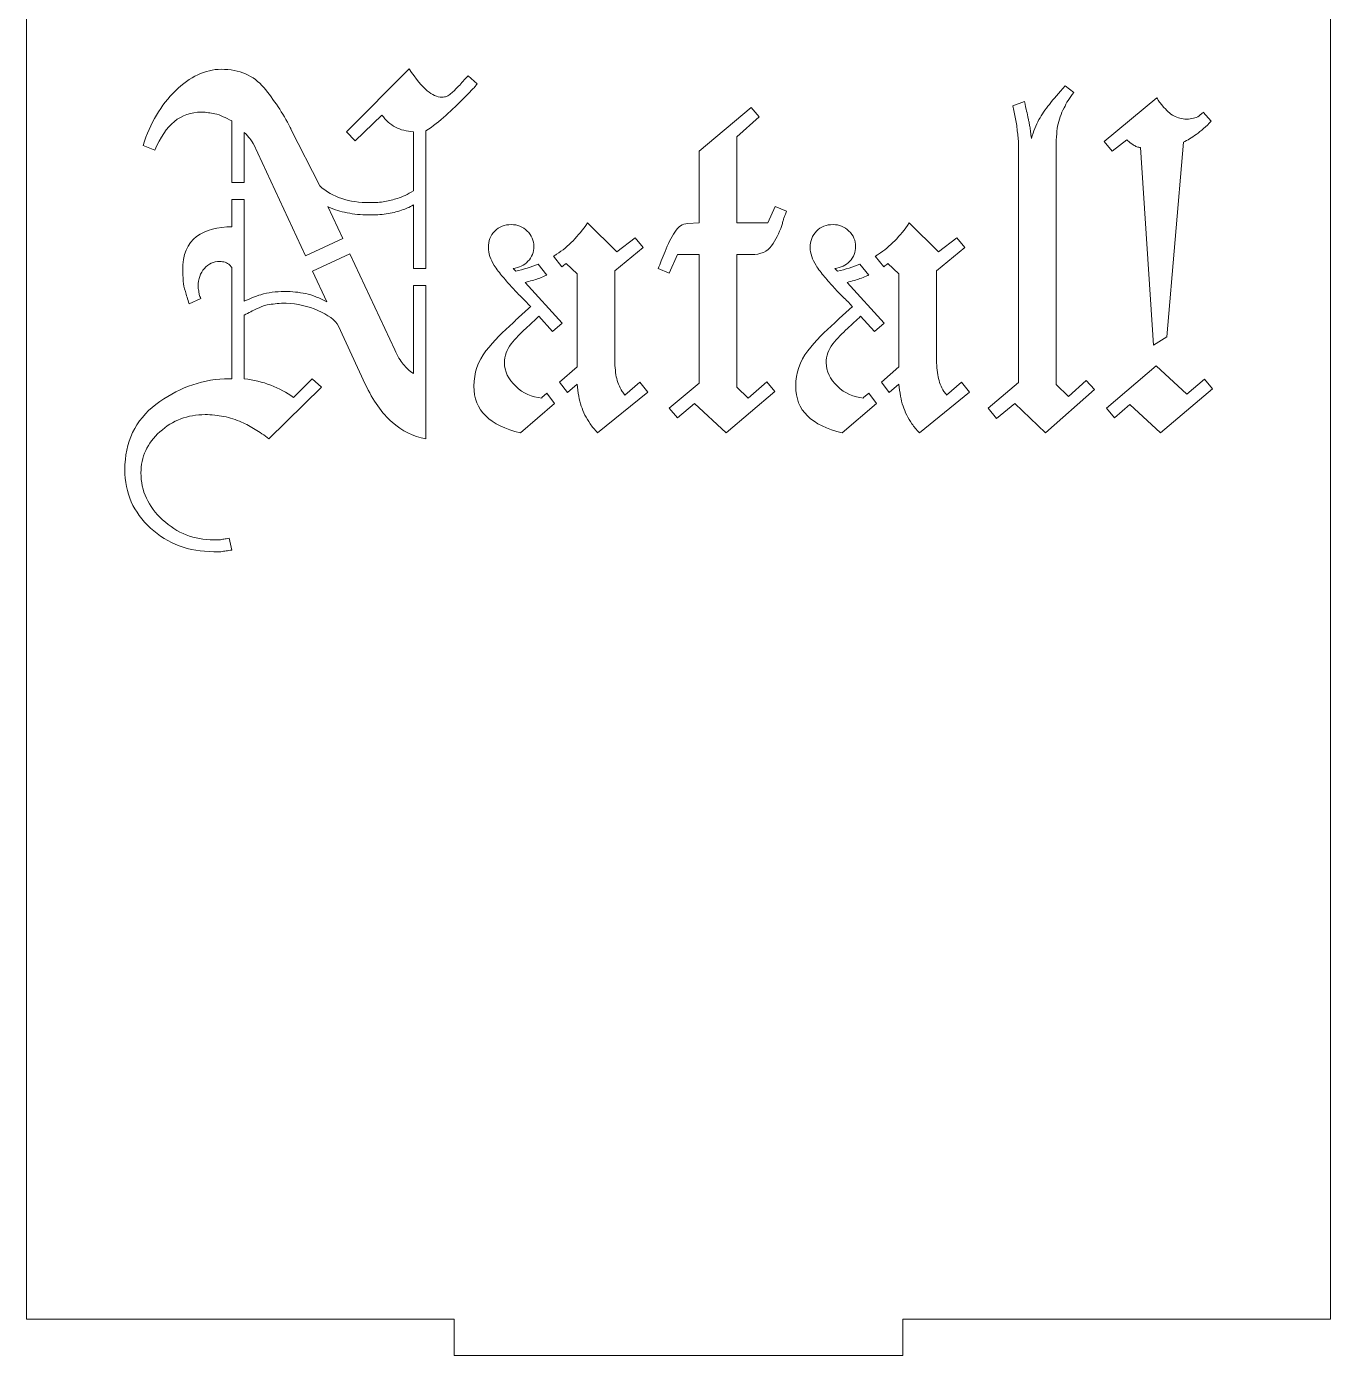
# Model space of a CAD drawing. Header units: millimetres. Extents: x -1983 to 1983, y -412 to 412.
# Drawn here: x 1313.1 to 1421, y -16.4 to 93.6 of the extents above; entities that cross this region are included whole.
import ezdxf

# ---------------------------------------------------------------- set-up
doc = ezdxf.new("R2010")
doc.units = ezdxf.units.MM
doc.header["$MEASUREMENT"] = 0
doc.layers.add('Camada 1', color=7, linetype='Continuous')

msp = doc.modelspace()

# ---------------------------------------------------------------- linework, layer by layer
at = {"layer": 'Camada 1', "color": 250, "lineweight": 9}
for points, knots in [([(1313.0602, 200.589), (1313.0602, 200.589), (1313.0602, -13.4106), (1313.0602, -13.4106), (1313.0602, -13.4106), (1313.0602, -13.4106), (1348.453, -13.4106), (1348.453, -13.4106), (1348.453, -13.4106), (1348.453, -13.4106), (1348.453, -16.4106), (1348.453, -16.4106), (1348.453, -16.4106), (1348.453, -16.4106), (1385.5958, -16.4106), (1385.5958, -16.4106), (1385.5958, -16.4106), (1385.5958, -16.4106), (1385.5958, -13.4106), (1385.5958, -13.4106), (1385.5958, -13.4106), (1385.5958, -13.4106), (1420.9886, -13.4106), (1420.9886, -13.4106), (1420.9886, -13.4106), (1420.9886, -13.4106), (1420.9886, 200.589), (1420.9886, 200.589), (1420.9886, 200.589), (1420.9886, 200.589), (1385.5958, 200.589), (1385.5958, 200.589), (1385.5958, 200.589), (1385.5958, 200.589), (1385.5958, 203.589), (1385.5958, 203.589), (1385.5958, 203.589), (1385.5958, 203.589), (1348.453, 203.589), (1348.453, 203.589), (1348.453, 203.589), (1348.453, 203.589), (1348.453, 200.589), (1348.453, 200.589), (1348.453, 200.589), (1348.453, 200.589), (1313.0602, 200.589), (1313.0602, 200.589)], [0, 0, 0, 0, 0.07692308, 0.07692308, 0.07692308, 0.07692308, 0.15384615, 0.15384615, 0.15384615, 0.15384615, 0.23076923, 0.23076923, 0.23076923, 0.23076923, 0.30769231, 0.30769231, 0.30769231, 0.30769231, 0.38461538, 0.38461538, 0.38461538, 0.38461538, 0.46153846, 0.46153846, 0.46153846, 0.46153846, 0.53846154, 0.53846154, 0.53846154, 0.53846154, 0.61538462, 0.61538462, 0.61538462, 0.61538462, 0.69230769, 0.69230769, 0.69230769, 0.69230769, 0.76923077, 0.76923077, 0.76923077, 0.76923077, 0.84615385, 0.84615385, 0.84615385, 0.84615385, 1, 1, 1, 1]), ([(1330.0594, 80.6867), (1330.0594, 80.6867), (1330.0594, 85.7958), (1330.0594, 85.7958), (1330.0594, 85.7958), (1329.7936, 85.9139), (1329.5499, 86.0249), (1329.3284, 86.1281), (1329.3284, 86.1281), (1329.1065, 86.2317), (1328.8793, 86.321), (1328.6413, 86.3719), (1328.6413, 86.3719), (1328.4657, 86.4094), (1328.2869, 86.4308), (1328.1096, 86.4605), (1328.1096, 86.4605), (1327.9324, 86.4901), (1327.7402, 86.5048), (1327.5335, 86.5048), (1327.5335, 86.5048), (1326.6767, 86.5048), (1325.9307, 86.2463), (1325.2954, 85.7293), (1325.2954, 85.7293), (1324.6604, 85.2126), (1324.1212, 84.422), (1323.6781, 83.3583), (1323.6781, 83.3583), (1323.6781, 83.3583), (1322.703, 83.7574), (1322.703, 83.7574), (1322.703, 83.7574), (1323.294, 85.589), (1324.1877, 87.096), (1325.3841, 88.2774), (1325.3841, 88.2774), (1326.5807, 89.4591), (1327.8437, 90.0501), (1329.173, 90.0501), (1329.173, 90.0501), (1330.6798, 90.0501), (1331.8524, 89.5464), (1332.6961, 88.536), (1332.6961, 88.536), (1333.5364, 87.53), (1334.2693, 86.4308), (1334.8899, 85.2418), (1334.8899, 85.2418), (1334.8899, 85.2123), (1334.8969, 85.1901), (1334.9121, 85.1753), (1334.9121, 85.1753), (1334.9266, 85.1609), (1334.9342, 85.1384), (1334.9342, 85.1088), (1334.9342, 85.1088), (1334.9342, 85.1088), (1337.3272, 80.3966), (1337.3272, 80.3966), (1337.3272, 80.3966), (1337.8589, 79.9243), (1338.4646, 79.5696), (1339.1441, 79.348), (1339.1441, 79.348), (1339.8237, 79.1265), (1340.6066, 79.0157), (1341.4927, 79.0157), (1341.4927, 79.0157), (1341.9359, 79.0157), (1342.3424, 79.0455), (1342.7116, 79.1044), (1342.7116, 79.1044), (1343.0805, 79.1634), (1343.4249, 79.2609), (1343.7528, 79.3702), (1343.7528, 79.3702), (1343.9566, 79.4384), (1344.1741, 79.5106), (1344.3955, 79.6139), (1344.3955, 79.6139), (1344.6168, 79.7175), (1344.8461, 79.8429), (1345.0823, 79.9978), (1345.0823, 79.9978), (1345.0823, 79.9978), (1345.0823, 84.8873), (1345.0823, 84.8873), (1345.0823, 84.8873), (1344.5211, 84.9168), (1344.0245, 85.0396), (1343.5978, 85.2638), (1343.5978, 85.2638), (1343.1676, 85.4902), (1342.7927, 85.8253), (1342.4679, 86.2686), (1342.4679, 86.2686), (1342.4679, 86.2686), (1340.2519, 84.1339), (1340.2519, 84.1339), (1340.2519, 84.1339), (1340.2519, 84.1339), (1339.5429, 84.8873), (1339.5429, 84.8873), (1339.5429, 84.8873), (1339.5429, 84.8873), (1344.7278, 90.0943), (1344.7278, 90.0943), (1344.7278, 90.0943), (1345.2892, 89.2375), (1345.784, 88.6319), (1346.2125, 88.2774), (1346.2125, 88.2774), (1346.6409, 87.9229), (1347.047, 87.7457), (1347.4311, 87.7457), (1347.4311, 87.7457), (1347.5788, 87.7457), (1347.7121, 87.7679), (1347.8301, 87.8122), (1347.8301, 87.8122), (1347.9481, 87.8565), (1348.0551, 87.9502), (1348.1845, 88.0559), (1348.1845, 88.0559), (1348.3813, 88.2168), (1348.6055, 88.4029), (1348.8271, 88.6541), (1348.8271, 88.6541), (1349.0485, 88.9052), (1349.3072, 89.1932), (1349.6027, 89.5184), (1349.6027, 89.5184), (1349.6027, 89.5184), (1350.356, 88.8534), (1350.356, 88.8534), (1350.356, 88.8534), (1350.2969, 88.7649), (1350.2305, 88.6762), (1350.1565, 88.5876), (1350.1565, 88.5876), (1350.0827, 88.4989), (1350.0015, 88.425), (1349.9128, 88.366), (1349.9128, 88.366), (1349.8242, 88.2478), (1349.7282, 88.137), (1349.6248, 88.0337), (1349.6248, 88.0337), (1349.5215, 87.9304), (1349.4105, 87.8197), (1349.2923, 87.7014), (1349.2923, 87.7014), (1348.7901, 87.1993), (1348.2822, 86.7095), (1347.7636, 86.2315), (1347.7636, 86.2315), (1347.2486, 85.7568), (1346.6924, 85.3303), (1346.1018, 84.9464), (1346.1018, 84.9464), (1346.1018, 84.9464), (1346.1018, 73.5523), (1346.1018, 73.5523), (1346.1018, 73.5523), (1346.1018, 73.5523), (1345.0823, 73.5523), (1345.0823, 73.5523), (1345.0823, 73.5523), (1345.0823, 73.5523), (1345.0823, 78.8385), (1345.0823, 78.8385), (1345.0823, 78.8385), (1344.9051, 78.7202), (1344.7423, 78.6318), (1344.595, 78.5726), (1344.595, 78.5726), (1344.4471, 78.5136), (1344.2837, 78.4572), (1344.1076, 78.3954), (1344.1076, 78.3954), (1343.6929, 78.2503), (1343.2652, 78.1445), (1342.8223, 78.0852), (1342.8223, 78.0852), (1342.3792, 78.0262), (1341.9065, 77.9963), (1341.4042, 77.9963), (1341.4042, 77.9963), (1341.0497, 77.9963), (1340.7321, 78.0112), (1340.4515, 78.0407), (1340.4515, 78.0407), (1340.1707, 78.0703), (1339.8822, 78.1118), (1339.5873, 78.1738), (1339.5873, 78.1738), (1339.321, 78.2301), (1339.0628, 78.2996), (1338.8119, 78.3732), (1338.8119, 78.3732), (1338.5609, 78.4472), (1338.2874, 78.543), (1337.9918, 78.6613), (1337.9918, 78.6613), (1337.9918, 78.6613), (1337.9918, 78.7055), (1337.9918, 78.7055), (1337.9918, 78.7055), (1337.9918, 78.7055), (1339.2351, 76.0402), (1339.2351, 76.0402), (1339.2351, 76.0402), (1339.2351, 76.0402), (1336.1422, 74.6092), (1336.1422, 74.6092), (1336.1422, 74.6092), (1336.1422, 74.6092), (1331.832, 83.8902), (1331.832, 83.8902), (1331.832, 83.8902), (1331.832, 83.8902), (1331.8246, 83.8977), (1331.8099, 83.9125), (1331.8099, 83.9125), (1331.7953, 83.9271), (1331.7878, 83.9492), (1331.7878, 83.9789), (1331.7878, 83.9789), (1331.7288, 84.0675), (1331.6474, 84.1785), (1331.544, 84.3112), (1331.544, 84.3112), (1331.4405, 84.4442), (1331.2855, 84.6139), (1331.0788, 84.8208), (1331.0788, 84.8208), (1331.0788, 84.8208), (1331.0788, 80.6867), (1331.0788, 80.6867), (1331.0788, 80.6867), (1331.0788, 80.6867), (1330.0594, 80.6867), (1330.0594, 80.6867)], [0, 0, 0, 0, 0.01612903, 0.01612903, 0.01612903, 0.01612903, 0.03225806, 0.03225806, 0.03225806, 0.03225806, 0.0483871, 0.0483871, 0.0483871, 0.0483871, 0.06451613, 0.06451613, 0.06451613, 0.06451613, 0.08064516, 0.08064516, 0.08064516, 0.08064516, 0.09677419, 0.09677419, 0.09677419, 0.09677419, 0.11290323, 0.11290323, 0.11290323, 0.11290323, 0.12903226, 0.12903226, 0.12903226, 0.12903226, 0.14516129, 0.14516129, 0.14516129, 0.14516129, 0.16129032, 0.16129032, 0.16129032, 0.16129032, 0.17741935, 0.17741935, 0.17741935, 0.17741935, 0.19354839, 0.19354839, 0.19354839, 0.19354839, 0.20967742, 0.20967742, 0.20967742, 0.20967742, 0.22580645, 0.22580645, 0.22580645, 0.22580645, 0.24193548, 0.24193548, 0.24193548, 0.24193548, 0.25806452, 0.25806452, 0.25806452, 0.25806452, 0.27419355, 0.27419355, 0.27419355, 0.27419355, 0.29032258, 0.29032258, 0.29032258, 0.29032258, 0.30645161, 0.30645161, 0.30645161, 0.30645161, 0.32258065, 0.32258065, 0.32258065, 0.32258065, 0.33870968, 0.33870968, 0.33870968, 0.33870968, 0.35483871, 0.35483871, 0.35483871, 0.35483871, 0.37096774, 0.37096774, 0.37096774, 0.37096774, 0.38709677, 0.38709677, 0.38709677, 0.38709677, 0.40322581, 0.40322581, 0.40322581, 0.40322581, 0.41935484, 0.41935484, 0.41935484, 0.41935484, 0.43548387, 0.43548387, 0.43548387, 0.43548387, 0.4516129, 0.4516129, 0.4516129, 0.4516129, 0.46774194, 0.46774194, 0.46774194, 0.46774194, 0.48387097, 0.48387097, 0.48387097, 0.48387097, 0.5, 0.5, 0.5, 0.5, 0.51612903, 0.51612903, 0.51612903, 0.51612903, 0.53225806, 0.53225806, 0.53225806, 0.53225806, 0.5483871, 0.5483871, 0.5483871, 0.5483871, 0.56451613, 0.56451613, 0.56451613, 0.56451613, 0.58064516, 0.58064516, 0.58064516, 0.58064516, 0.59677419, 0.59677419, 0.59677419, 0.59677419, 0.61290323, 0.61290323, 0.61290323, 0.61290323, 0.62903226, 0.62903226, 0.62903226, 0.62903226, 0.64516129, 0.64516129, 0.64516129, 0.64516129, 0.66129032, 0.66129032, 0.66129032, 0.66129032, 0.67741935, 0.67741935, 0.67741935, 0.67741935, 0.69354839, 0.69354839, 0.69354839, 0.69354839, 0.70967742, 0.70967742, 0.70967742, 0.70967742, 0.72580645, 0.72580645, 0.72580645, 0.72580645, 0.74193548, 0.74193548, 0.74193548, 0.74193548, 0.75806452, 0.75806452, 0.75806452, 0.75806452, 0.77419355, 0.77419355, 0.77419355, 0.77419355, 0.79032258, 0.79032258, 0.79032258, 0.79032258, 0.80645161, 0.80645161, 0.80645161, 0.80645161, 0.82258065, 0.82258065, 0.82258065, 0.82258065, 0.83870968, 0.83870968, 0.83870968, 0.83870968, 0.85483871, 0.85483871, 0.85483871, 0.85483871, 0.87096774, 0.87096774, 0.87096774, 0.87096774, 0.88709677, 0.88709677, 0.88709677, 0.88709677, 0.90322581, 0.90322581, 0.90322581, 0.90322581, 0.91935484, 0.91935484, 0.91935484, 0.91935484, 0.93548387, 0.93548387, 0.93548387, 0.93548387, 0.9516129, 0.9516129, 0.9516129, 0.9516129, 0.96774194, 0.96774194, 0.96774194, 0.96774194, 1, 1, 1, 1]), ([(1393.3587, 61.1567), (1393.3587, 61.1567), (1392.6495, 61.999), (1392.6495, 61.999), (1392.6495, 61.999), (1392.6495, 61.999), (1395.1756, 64.126), (1395.1756, 64.126), (1395.1756, 64.126), (1395.1756, 64.126), (1395.1756, 83.7574), (1395.1756, 83.7574), (1395.1756, 83.7574), (1395.1756, 83.905), (1395.1681, 84.075), (1395.1535, 84.2669), (1395.1535, 84.2669), (1395.1386, 84.4589), (1395.1057, 84.6422), (1395.087, 84.8208), (1395.087, 84.8208), (1395.0467, 85.2039), (1395.0056, 85.5818), (1394.9319, 85.9509), (1394.9319, 85.9509), (1394.858, 86.32), (1394.7766, 86.682), (1394.6881, 87.0365), (1394.6881, 87.0365), (1394.6881, 87.0365), (1395.6631, 87.3912), (1395.6631, 87.3912), (1395.6631, 87.3912), (1395.722, 87.0662), (1395.7813, 86.8003), (1395.8403, 86.5934), (1395.8403, 86.5934), (1395.8992, 86.3865), (1395.932, 86.1781), (1395.9732, 85.9731), (1395.9732, 85.9731), (1395.9914, 85.8817), (1396.025, 85.7809), (1396.0397, 85.6629), (1396.0397, 85.6629), (1396.0541, 85.5449), (1396.0796, 85.4272), (1396.1062, 85.3082), (1396.1062, 85.3082), (1396.1388, 85.1613), (1396.1577, 85.0129), (1396.1726, 84.8651), (1396.1726, 84.8651), (1396.1873, 84.7174), (1396.2098, 84.5402), (1396.239, 84.3334), (1396.239, 84.3334), (1396.3277, 84.6289), (1396.4237, 84.9027), (1396.5271, 85.1531), (1396.5271, 85.1531), (1396.6305, 85.4043), (1396.7331, 85.6526), (1396.8597, 85.8845), (1396.8597, 85.8845), (1397.0876, 86.3026), (1397.3842, 86.7193), (1397.7237, 87.1473), (1397.7237, 87.1473), (1398.0632, 87.5757), (1398.4991, 88.0855), (1399.0311, 88.6762), (1399.0311, 88.6762), (1399.0311, 88.6762), (1399.74, 88.1445), (1399.74, 88.1445), (1399.74, 88.1445), (1399.5628, 87.9082), (1399.4076, 87.6865), (1399.2748, 87.4798), (1399.2748, 87.4798), (1399.1418, 87.2733), (1399.0465, 87.0589), (1398.9424, 86.8592), (1398.9424, 86.8592), (1398.6915, 86.3788), (1398.4989, 85.8845), (1398.4105, 85.3525), (1398.4105, 85.3525), (1398.3219, 84.821), (1398.2776, 84.1561), (1398.2776, 83.3583), (1398.2776, 83.3583), (1398.2776, 83.3583), (1398.2776, 63.9488), (1398.2776, 63.9488), (1398.2776, 63.9488), (1398.2776, 63.9488), (1399.2969, 62.9737), (1399.2969, 62.9737), (1399.2969, 62.9737), (1399.2969, 62.9737), (1400.7594, 64.3033), (1400.7594, 64.3033), (1400.7594, 64.3033), (1400.7594, 64.3033), (1401.4684, 63.55), (1401.4684, 63.55), (1401.4684, 63.55), (1401.4684, 63.55), (1397.3914, 59.9604), (1397.3914, 59.9604), (1397.3914, 59.9604), (1397.3914, 59.9604), (1394.8653, 62.3977), (1394.8653, 62.3977), (1394.8653, 62.3977), (1394.8653, 62.3977), (1393.3587, 61.1567), (1393.3587, 61.1567)], [0, 0, 0, 0, 0.03225806, 0.03225806, 0.03225806, 0.03225806, 0.06451613, 0.06451613, 0.06451613, 0.06451613, 0.09677419, 0.09677419, 0.09677419, 0.09677419, 0.12903226, 0.12903226, 0.12903226, 0.12903226, 0.16129032, 0.16129032, 0.16129032, 0.16129032, 0.19354839, 0.19354839, 0.19354839, 0.19354839, 0.22580645, 0.22580645, 0.22580645, 0.22580645, 0.25806452, 0.25806452, 0.25806452, 0.25806452, 0.29032258, 0.29032258, 0.29032258, 0.29032258, 0.32258065, 0.32258065, 0.32258065, 0.32258065, 0.35483871, 0.35483871, 0.35483871, 0.35483871, 0.38709677, 0.38709677, 0.38709677, 0.38709677, 0.41935484, 0.41935484, 0.41935484, 0.41935484, 0.4516129, 0.4516129, 0.4516129, 0.4516129, 0.48387097, 0.48387097, 0.48387097, 0.48387097, 0.51612903, 0.51612903, 0.51612903, 0.51612903, 0.5483871, 0.5483871, 0.5483871, 0.5483871, 0.58064516, 0.58064516, 0.58064516, 0.58064516, 0.61290323, 0.61290323, 0.61290323, 0.61290323, 0.64516129, 0.64516129, 0.64516129, 0.64516129, 0.67741935, 0.67741935, 0.67741935, 0.67741935, 0.70967742, 0.70967742, 0.70967742, 0.70967742, 0.74193548, 0.74193548, 0.74193548, 0.74193548, 0.77419355, 0.77419355, 0.77419355, 0.77419355, 0.80645161, 0.80645161, 0.80645161, 0.80645161, 0.83870968, 0.83870968, 0.83870968, 0.83870968, 0.87096774, 0.87096774, 0.87096774, 0.87096774, 0.90322581, 0.90322581, 0.90322581, 0.90322581, 0.93548387, 0.93548387, 0.93548387, 0.93548387, 1, 1, 1, 1]), ([(1366.9299, 61.2011), (1366.9299, 61.2011), (1366.2653, 61.999), (1366.2653, 61.999), (1366.2653, 61.999), (1366.2653, 61.999), (1368.7469, 64.0817), (1368.7469, 64.0817), (1368.7469, 64.0817), (1368.7469, 64.0817), (1368.7469, 74.7172), (1368.7469, 74.7172), (1368.7469, 74.7172), (1368.7469, 74.7172), (1366.9299, 74.7172), (1366.9299, 74.7172), (1366.9299, 74.7172), (1366.9299, 74.7172), (1366.2653, 73.1661), (1366.2653, 73.1661), (1366.2653, 73.1661), (1366.2653, 73.1661), (1365.3346, 73.565), (1365.3346, 73.565), (1365.3346, 73.565), (1365.4232, 73.7422), (1365.5119, 73.9567), (1365.6004, 74.2074), (1365.6004, 74.2074), (1365.6888, 74.4583), (1365.7993, 74.7144), (1365.9106, 74.983), (1365.9106, 74.983), (1366.1538, 75.5712), (1366.4129, 76.1057), (1366.7084, 76.5784), (1366.7084, 76.5784), (1367.0039, 77.0511), (1367.3588, 77.2688), (1367.7718, 77.2873), (1367.7718, 77.2873), (1367.7718, 77.2873), (1368.7469, 77.3318), (1368.7469, 77.3318), (1368.7469, 77.3318), (1368.7469, 77.3318), (1368.7469, 83.2697), (1368.7469, 83.2697), (1368.7469, 83.2697), (1368.7469, 83.2697), (1373.0454, 86.9036), (1373.0454, 86.9036), (1373.0454, 86.9036), (1373.0454, 86.9036), (1373.7103, 86.1061), (1373.7103, 86.1061), (1373.7103, 86.1061), (1373.7103, 86.1061), (1371.8491, 84.4663), (1371.8491, 84.4663), (1371.8491, 84.4663), (1371.8491, 84.4663), (1371.8491, 77.3318), (1371.8491, 77.3318), (1371.8491, 77.3318), (1371.8491, 77.3318), (1374.4192, 77.3318), (1374.4192, 77.3318), (1374.4192, 77.3318), (1374.4192, 77.3318), (1375.0396, 78.7055), (1375.0396, 78.7055), (1375.0396, 78.7055), (1375.0396, 78.7055), (1375.9704, 78.3068), (1375.9704, 78.3068), (1375.9704, 78.3068), (1375.9406, 78.1885), (1375.9022, 78.0859), (1375.8595, 78.0038), (1375.8595, 78.0038), (1375.8136, 77.9162), (1375.7782, 77.8263), (1375.7488, 77.738), (1375.7488, 77.738), (1375.7192, 77.6496), (1375.6905, 77.5528), (1375.6601, 77.45), (1375.6601, 77.45), (1375.6315, 77.3536), (1375.6116, 77.2399), (1375.5716, 77.1248), (1375.5716, 77.1248), (1375.3456, 76.4786), (1375.0543, 75.9211), (1374.7295, 75.4408), (1374.7295, 75.4408), (1374.4045, 74.9611), (1373.843, 74.7172), (1373.0454, 74.7172), (1373.0454, 74.7172), (1373.0454, 74.7172), (1371.8491, 74.7172), (1371.8491, 74.7172), (1371.8491, 74.7172), (1371.8491, 74.7172), (1371.8491, 63.7272), (1371.8491, 63.7272), (1371.8491, 63.7272), (1371.8491, 63.7272), (1372.7795, 62.8408), (1372.7795, 62.8408), (1372.7795, 62.8408), (1372.7795, 62.8408), (1374.3307, 64.1704), (1374.3307, 64.1704), (1374.3307, 64.1704), (1374.3307, 64.1704), (1374.9954, 63.3727), (1374.9954, 63.3727), (1374.9954, 63.3727), (1374.9954, 63.3727), (1370.9626, 59.9604), (1370.9626, 59.9604), (1370.9626, 59.9604), (1370.9626, 59.9604), (1368.3481, 62.3977), (1368.3481, 62.3977), (1368.3481, 62.3977), (1368.3481, 62.3977), (1366.9299, 61.2011), (1366.9299, 61.2011)], [0, 0, 0, 0, 0.02941176, 0.02941176, 0.02941176, 0.02941176, 0.05882353, 0.05882353, 0.05882353, 0.05882353, 0.08823529, 0.08823529, 0.08823529, 0.08823529, 0.11764706, 0.11764706, 0.11764706, 0.11764706, 0.14705882, 0.14705882, 0.14705882, 0.14705882, 0.17647059, 0.17647059, 0.17647059, 0.17647059, 0.20588235, 0.20588235, 0.20588235, 0.20588235, 0.23529412, 0.23529412, 0.23529412, 0.23529412, 0.26470588, 0.26470588, 0.26470588, 0.26470588, 0.29411765, 0.29411765, 0.29411765, 0.29411765, 0.32352941, 0.32352941, 0.32352941, 0.32352941, 0.35294118, 0.35294118, 0.35294118, 0.35294118, 0.38235294, 0.38235294, 0.38235294, 0.38235294, 0.41176471, 0.41176471, 0.41176471, 0.41176471, 0.44117647, 0.44117647, 0.44117647, 0.44117647, 0.47058824, 0.47058824, 0.47058824, 0.47058824, 0.5, 0.5, 0.5, 0.5, 0.52941176, 0.52941176, 0.52941176, 0.52941176, 0.55882353, 0.55882353, 0.55882353, 0.55882353, 0.58823529, 0.58823529, 0.58823529, 0.58823529, 0.61764706, 0.61764706, 0.61764706, 0.61764706, 0.64705882, 0.64705882, 0.64705882, 0.64705882, 0.67647059, 0.67647059, 0.67647059, 0.67647059, 0.70588235, 0.70588235, 0.70588235, 0.70588235, 0.73529412, 0.73529412, 0.73529412, 0.73529412, 0.76470588, 0.76470588, 0.76470588, 0.76470588, 0.79411765, 0.79411765, 0.79411765, 0.79411765, 0.82352941, 0.82352941, 0.82352941, 0.82352941, 0.85294118, 0.85294118, 0.85294118, 0.85294118, 0.88235294, 0.88235294, 0.88235294, 0.88235294, 0.91176471, 0.91176471, 0.91176471, 0.91176471, 0.94117647, 0.94117647, 0.94117647, 0.94117647, 1, 1, 1, 1]), ([(1406.3432, 67.2282), (1406.3432, 67.2282), (1405.2795, 83.5799), (1405.2795, 83.5799), (1405.2795, 83.5799), (1405.2205, 83.5799), (1405.1685, 83.5875), (1405.1243, 83.6022), (1405.1243, 83.6022), (1405.0803, 83.6172), (1405.0283, 83.6244), (1404.9693, 83.6244), (1404.9693, 83.6244), (1404.9103, 83.6538), (1404.8583, 83.6837), (1404.8143, 83.713), (1404.8143, 83.713), (1404.7698, 83.7427), (1404.7156, 83.7679), (1404.6591, 83.8016), (1404.6591, 83.8016), (1404.5677, 83.8564), (1404.4891, 83.9199), (1404.4154, 83.9789), (1404.4154, 83.9789), (1404.3415, 84.0381), (1404.2453, 84.1119), (1404.1271, 84.2004), (1404.1271, 84.2004), (1404.1271, 84.2004), (1402.9308, 83.2697), (1402.9308, 83.2697), (1402.9308, 83.2697), (1402.9308, 83.2697), (1402.2659, 84.0675), (1402.2659, 84.0675), (1402.2659, 84.0675), (1402.2659, 84.0675), (1406.609, 87.7014), (1406.609, 87.7014), (1406.609, 87.7014), (1406.6976, 87.5535), (1406.7787, 87.4281), (1406.8527, 87.3248), (1406.8527, 87.3248), (1406.9264, 87.2214), (1407.0174, 87.1337), (1407.0964, 87.0365), (1407.0964, 87.0365), (1407.402, 86.6606), (1407.7023, 86.3719), (1408.0271, 86.1946), (1408.0271, 86.1946), (1408.3518, 86.0177), (1408.7065, 85.9288), (1409.0906, 85.9288), (1409.0906, 85.9288), (1409.2975, 85.9288), (1409.4821, 85.9512), (1409.6445, 85.9952), (1409.6445, 85.9952), (1409.807, 86.0396), (1409.9698, 86.0945), (1410.11, 86.1946), (1410.11, 86.1946), (1410.1778, 86.2431), (1410.2282, 86.3054), (1410.2872, 86.3497), (1410.2872, 86.3497), (1410.3462, 86.394), (1410.4054, 86.4458), (1410.4644, 86.5048), (1410.4644, 86.5048), (1410.4644, 86.5048), (1411.1291, 85.7516), (1411.1291, 85.7516), (1411.1291, 85.7516), (1410.686, 85.3082), (1410.2725, 84.9464), (1409.8884, 84.6656), (1409.8884, 84.6656), (1409.5046, 84.3851), (1409.1495, 84.1709), (1408.8248, 84.0232), (1408.8248, 84.0232), (1408.8248, 84.0232), (1407.4509, 67.8929), (1407.4509, 67.8929), (1407.4509, 67.8929), (1407.4509, 67.8929), (1406.3432, 67.2282), (1406.3432, 67.2282)], [0, 0, 0, 0, 0.04166667, 0.04166667, 0.04166667, 0.04166667, 0.08333333, 0.08333333, 0.08333333, 0.08333333, 0.125, 0.125, 0.125, 0.125, 0.16666667, 0.16666667, 0.16666667, 0.16666667, 0.20833333, 0.20833333, 0.20833333, 0.20833333, 0.25, 0.25, 0.25, 0.25, 0.29166667, 0.29166667, 0.29166667, 0.29166667, 0.33333333, 0.33333333, 0.33333333, 0.33333333, 0.375, 0.375, 0.375, 0.375, 0.41666667, 0.41666667, 0.41666667, 0.41666667, 0.45833333, 0.45833333, 0.45833333, 0.45833333, 0.5, 0.5, 0.5, 0.5, 0.54166667, 0.54166667, 0.54166667, 0.54166667, 0.58333333, 0.58333333, 0.58333333, 0.58333333, 0.625, 0.625, 0.625, 0.625, 0.66666667, 0.66666667, 0.66666667, 0.66666667, 0.70833333, 0.70833333, 0.70833333, 0.70833333, 0.75, 0.75, 0.75, 0.75, 0.79166667, 0.79166667, 0.79166667, 0.79166667, 0.83333333, 0.83333333, 0.83333333, 0.83333333, 0.875, 0.875, 0.875, 0.875, 0.91666667, 0.91666667, 0.91666667, 0.91666667, 1, 1, 1, 1]), ([(1330.0594, 50.2551), (1329.8822, 50.2258), (1329.7193, 50.2034), (1329.572, 50.1887), (1329.572, 50.1887), (1329.4244, 50.1737), (1329.2782, 50.1408), (1329.1287, 50.1222), (1329.1287, 50.1222), (1329.0408, 50.1113), (1328.9514, 50.1222), (1328.8628, 50.1222), (1328.8628, 50.1222), (1328.7741, 50.1222), (1328.6709, 50.1222), (1328.5527, 50.1222), (1328.5527, 50.1222), (1326.4845, 50.1222), (1324.7416, 50.7721), (1323.3234, 52.0721), (1323.3234, 52.0721), (1321.9055, 53.3717), (1321.1963, 54.9823), (1321.1963, 56.9026), (1321.1963, 56.9026), (1321.1963, 59.2069), (1322.0534, 61.0092), (1323.7667, 62.309), (1323.7667, 62.309), (1325.4798, 63.6088), (1327.3708, 64.3242), (1329.4391, 64.4362), (1329.4391, 64.4362), (1329.5569, 64.4424), (1329.6679, 64.4362), (1329.7714, 64.4362), (1329.7714, 64.4362), (1329.8748, 64.4362), (1329.9708, 64.4362), (1330.0594, 64.4362), (1330.0594, 64.4362), (1330.0594, 64.4362), (1330.0594, 73.6535), (1330.0594, 73.6535), (1330.0594, 73.6535), (1330.0298, 73.6535), (1330.0004, 73.6757), (1329.9708, 73.72), (1329.9708, 73.72), (1329.9413, 73.7643), (1329.9118, 73.8013), (1329.8822, 73.8308), (1329.8822, 73.8308), (1329.764, 73.9487), (1329.6385, 74.0302), (1329.5056, 74.0745), (1329.5056, 74.0745), (1329.3726, 74.1187), (1329.2176, 74.1409), (1329.0401, 74.1409), (1329.0401, 74.1409), (1328.538, 74.1409), (1328.117, 73.949), (1327.7772, 73.565), (1327.7772, 73.565), (1327.4375, 73.1807), (1327.2674, 72.6934), (1327.2674, 72.1024), (1327.2674, 72.1024), (1327.2674, 72.0434), (1327.2674, 71.977), (1327.2674, 71.9031), (1327.2674, 71.9031), (1327.2674, 71.8291), (1327.2824, 71.7626), (1327.3118, 71.7037), (1327.3118, 71.7037), (1327.3118, 71.6151), (1327.3264, 71.5188), (1327.356, 71.4156), (1327.356, 71.4156), (1327.3855, 71.3123), (1327.43, 71.2013), (1327.4893, 71.0833), (1327.4893, 71.0833), (1327.4893, 71.0833), (1326.5142, 70.64), (1326.5142, 70.64), (1326.5142, 70.64), (1326.3959, 71.0241), (1326.2926, 71.3639), (1326.204, 71.6593), (1326.204, 71.6593), (1326.1153, 71.9548), (1326.0457, 72.2344), (1326.0268, 72.5015), (1326.0268, 72.5015), (1326.0163, 72.6486), (1326.0193, 72.7967), (1326.0046, 72.9446), (1326.0046, 72.9446), (1325.9898, 73.0922), (1325.9825, 73.24), (1325.9825, 73.3877), (1325.9825, 73.3877), (1325.9825, 74.7172), (1326.3663, 75.6554), (1327.1345, 76.2019), (1327.1345, 76.2019), (1327.9025, 76.7484), (1328.8778, 77.0215), (1330.0594, 77.0215), (1330.0594, 77.0215), (1330.0594, 77.0215), (1330.0594, 79.2876), (1330.0594, 79.2876), (1330.0594, 79.2876), (1330.0594, 79.2876), (1331.0788, 79.2876), (1331.0788, 79.2876), (1331.0788, 79.2876), (1331.0788, 79.2876), (1331.0788, 70.8617), (1331.0788, 70.8617), (1331.0788, 70.8617), (1331.315, 70.9504), (1331.544, 71.0464), (1331.7655, 71.1498), (1331.7655, 71.1498), (1331.9869, 71.2533), (1332.2178, 71.3283), (1332.4524, 71.3934), (1332.4524, 71.3934), (1332.7496, 71.476), (1333.0582, 71.5489), (1333.3832, 71.5928), (1333.3832, 71.5928), (1333.7078, 71.6372), (1334.0478, 71.6593), (1334.4023, 71.6593), (1334.4023, 71.6593), (1334.7273, 71.6593), (1335.0304, 71.6446), (1335.3109, 71.6151), (1335.3109, 71.6151), (1335.5915, 71.5854), (1335.8801, 71.5439), (1336.175, 71.4821), (1336.175, 71.4821), (1336.4415, 71.4263), (1336.7215, 71.3344), (1337.017, 71.2162), (1337.017, 71.2162), (1337.3125, 71.098), (1337.6077, 70.9651), (1337.9032, 70.8174), (1337.9032, 70.8174), (1337.9032, 70.8174), (1336.7316, 73.3403), (1336.7316, 73.3403), (1336.7316, 73.3403), (1336.7316, 73.3403), (1339.8265, 74.7719), (1339.8265, 74.7719), (1339.8265, 74.7719), (1339.8265, 74.7719), (1343.5313, 66.8292), (1343.5313, 66.8292), (1343.5313, 66.8292), (1343.7658, 66.3261), (1344.004, 65.928), (1344.2405, 65.6328), (1344.2405, 65.6328), (1344.4767, 65.3373), (1344.7575, 65.0861), (1345.0823, 64.8793), (1345.0823, 64.8793), (1345.0823, 64.8793), (1345.0823, 72.153), (1345.0823, 72.153), (1345.0823, 72.153), (1345.0823, 72.153), (1346.1018, 72.153), (1346.1018, 72.153), (1346.1018, 72.153), (1346.1018, 72.153), (1346.1018, 59.4728), (1346.1018, 59.4728), (1346.1018, 59.4728), (1345.0677, 59.6502), (1344.1369, 60.108), (1343.3098, 60.8466), (1343.3098, 60.8466), (1342.4825, 61.5852), (1341.7269, 62.6258), (1341.094, 63.9931), (1341.094, 63.9931), (1341.094, 63.9931), (1338.8783, 68.7787), (1338.8783, 68.7787), (1338.8783, 68.7787), (1338.6269, 69.3217), (1337.9846, 69.717), (1337.1722, 70.0861), (1337.1722, 70.0861), (1336.3597, 70.4554), (1335.4806, 70.6561), (1334.5353, 70.6845), (1334.5353, 70.6845), (1334.506, 70.6855), (1334.4762, 70.6845), (1334.4466, 70.6845), (1334.4466, 70.6845), (1334.4172, 70.6845), (1334.3876, 70.6845), (1334.358, 70.6845), (1334.358, 70.6845), (1334.0921, 70.6845), (1333.8481, 70.6696), (1333.6269, 70.64), (1333.6269, 70.64), (1333.4055, 70.6106), (1333.1872, 70.5992), (1332.9844, 70.5514), (1332.9844, 70.5514), (1332.6843, 70.4809), (1332.3918, 70.355), (1332.0979, 70.219), (1332.0979, 70.219), (1331.8011, 70.0819), (1331.4627, 69.9089), (1331.0788, 69.702), (1331.0788, 69.702), (1331.0788, 69.702), (1331.0788, 64.4362), (1331.0788, 64.4362), (1331.0788, 64.4362), (1331.8467, 64.3476), (1332.5782, 64.1704), (1333.2724, 63.9045), (1333.2724, 63.9045), (1333.9666, 63.6386), (1334.5944, 63.2989), (1335.1558, 62.8851), (1335.1558, 62.8851), (1335.1558, 62.8851), (1336.7069, 64.4362), (1336.7069, 64.4362), (1336.7069, 64.4362), (1336.7069, 64.4362), (1337.4601, 63.7345), (1337.4601, 63.7345), (1337.4601, 63.7345), (1337.4601, 63.7345), (1333.1173, 59.4728), (1333.1173, 59.4728), (1333.1173, 59.4728), (1332.7332, 59.7683), (1332.3565, 60.0268), (1331.9872, 60.2484), (1331.9872, 60.2484), (1331.6178, 60.47), (1331.2427, 60.6736), (1330.857, 60.8466), (1330.857, 60.8466), (1330.3863, 61.0574), (1329.8968, 61.2083), (1329.3948, 61.3118), (1329.3948, 61.3118), (1328.8925, 61.4152), (1328.3754, 61.4672), (1327.8437, 61.4672), (1327.8437, 61.4672), (1326.3959, 61.4672), (1325.1475, 60.9943), (1324.0991, 60.0491), (1324.0991, 60.0491), (1323.0503, 59.1036), (1322.5258, 57.9662), (1322.5258, 56.6368), (1322.5258, 56.6368), (1322.5258, 55.1596), (1323.1242, 53.8668), (1324.3207, 52.7592), (1324.3207, 52.7592), (1325.5172, 51.6511), (1326.9279, 51.0973), (1328.5527, 51.0973), (1328.5527, 51.0973), (1328.6413, 51.0973), (1328.7227, 51.0973), (1328.7964, 51.0973), (1328.7964, 51.0973), (1328.8703, 51.0973), (1328.9375, 51.0889), (1328.9958, 51.0973), (1328.9958, 51.0973), (1329.1448, 51.1185), (1329.2768, 51.149), (1329.3948, 51.1638), (1329.3948, 51.1638), (1329.5126, 51.1782), (1329.6606, 51.2006), (1329.8379, 51.2302), (1329.8379, 51.2302), (1329.8379, 51.2302), (1330.0594, 50.2551), (1330.0594, 50.2551)], [0, 0, 0, 0, 0.01282051, 0.01282051, 0.01282051, 0.01282051, 0.02564103, 0.02564103, 0.02564103, 0.02564103, 0.03846154, 0.03846154, 0.03846154, 0.03846154, 0.05128205, 0.05128205, 0.05128205, 0.05128205, 0.06410256, 0.06410256, 0.06410256, 0.06410256, 0.07692308, 0.07692308, 0.07692308, 0.07692308, 0.08974359, 0.08974359, 0.08974359, 0.08974359, 0.1025641, 0.1025641, 0.1025641, 0.1025641, 0.11538462, 0.11538462, 0.11538462, 0.11538462, 0.12820513, 0.12820513, 0.12820513, 0.12820513, 0.14102564, 0.14102564, 0.14102564, 0.14102564, 0.15384615, 0.15384615, 0.15384615, 0.15384615, 0.16666667, 0.16666667, 0.16666667, 0.16666667, 0.17948718, 0.17948718, 0.17948718, 0.17948718, 0.19230769, 0.19230769, 0.19230769, 0.19230769, 0.20512821, 0.20512821, 0.20512821, 0.20512821, 0.21794872, 0.21794872, 0.21794872, 0.21794872, 0.23076923, 0.23076923, 0.23076923, 0.23076923, 0.24358974, 0.24358974, 0.24358974, 0.24358974, 0.25641026, 0.25641026, 0.25641026, 0.25641026, 0.26923077, 0.26923077, 0.26923077, 0.26923077, 0.28205128, 0.28205128, 0.28205128, 0.28205128, 0.29487179, 0.29487179, 0.29487179, 0.29487179, 0.30769231, 0.30769231, 0.30769231, 0.30769231, 0.32051282, 0.32051282, 0.32051282, 0.32051282, 0.33333333, 0.33333333, 0.33333333, 0.33333333, 0.34615385, 0.34615385, 0.34615385, 0.34615385, 0.35897436, 0.35897436, 0.35897436, 0.35897436, 0.37179487, 0.37179487, 0.37179487, 0.37179487, 0.38461538, 0.38461538, 0.38461538, 0.38461538, 0.3974359, 0.3974359, 0.3974359, 0.3974359, 0.41025641, 0.41025641, 0.41025641, 0.41025641, 0.42307692, 0.42307692, 0.42307692, 0.42307692, 0.43589744, 0.43589744, 0.43589744, 0.43589744, 0.44871795, 0.44871795, 0.44871795, 0.44871795, 0.46153846, 0.46153846, 0.46153846, 0.46153846, 0.47435897, 0.47435897, 0.47435897, 0.47435897, 0.48717949, 0.48717949, 0.48717949, 0.48717949, 0.5, 0.5, 0.5, 0.5, 0.51282051, 0.51282051, 0.51282051, 0.51282051, 0.52564103, 0.52564103, 0.52564103, 0.52564103, 0.53846154, 0.53846154, 0.53846154, 0.53846154, 0.55128205, 0.55128205, 0.55128205, 0.55128205, 0.56410256, 0.56410256, 0.56410256, 0.56410256, 0.57692308, 0.57692308, 0.57692308, 0.57692308, 0.58974359, 0.58974359, 0.58974359, 0.58974359, 0.6025641, 0.6025641, 0.6025641, 0.6025641, 0.61538462, 0.61538462, 0.61538462, 0.61538462, 0.62820513, 0.62820513, 0.62820513, 0.62820513, 0.64102564, 0.64102564, 0.64102564, 0.64102564, 0.65384615, 0.65384615, 0.65384615, 0.65384615, 0.66666667, 0.66666667, 0.66666667, 0.66666667, 0.67948718, 0.67948718, 0.67948718, 0.67948718, 0.69230769, 0.69230769, 0.69230769, 0.69230769, 0.70512821, 0.70512821, 0.70512821, 0.70512821, 0.71794872, 0.71794872, 0.71794872, 0.71794872, 0.73076923, 0.73076923, 0.73076923, 0.73076923, 0.74358974, 0.74358974, 0.74358974, 0.74358974, 0.75641026, 0.75641026, 0.75641026, 0.75641026, 0.76923077, 0.76923077, 0.76923077, 0.76923077, 0.78205128, 0.78205128, 0.78205128, 0.78205128, 0.79487179, 0.79487179, 0.79487179, 0.79487179, 0.80769231, 0.80769231, 0.80769231, 0.80769231, 0.82051282, 0.82051282, 0.82051282, 0.82051282, 0.83333333, 0.83333333, 0.83333333, 0.83333333, 0.84615385, 0.84615385, 0.84615385, 0.84615385, 0.85897436, 0.85897436, 0.85897436, 0.85897436, 0.87179487, 0.87179487, 0.87179487, 0.87179487, 0.88461538, 0.88461538, 0.88461538, 0.88461538, 0.8974359, 0.8974359, 0.8974359, 0.8974359, 0.91025641, 0.91025641, 0.91025641, 0.91025641, 0.92307692, 0.92307692, 0.92307692, 0.92307692, 0.93589744, 0.93589744, 0.93589744, 0.93589744, 0.94871795, 0.94871795, 0.94871795, 0.94871795, 0.96153846, 0.96153846, 0.96153846, 0.96153846, 0.97435897, 0.97435897, 0.97435897, 0.97435897, 1, 1, 1, 1]), ([(1356.7699, 62.3853), (1356.7699, 62.3853), (1353.9455, 59.9604), (1353.9455, 59.9604), (1353.9455, 59.9604), (1352.6751, 60.2559), (1351.7167, 60.723), (1351.0649, 61.3637), (1351.0649, 61.3637), (1350.4168, 62.0005), (1350.09, 62.8186), (1350.09, 63.8306), (1350.09, 63.8306), (1350.09, 64.9236), (1350.4205, 65.8925), (1351.0871, 66.7405), (1351.0871, 66.7405), (1351.7498, 67.5839), (1352.5097, 68.3443), (1353.325, 69.0742), (1353.325, 69.0742), (1353.5737, 69.2974), (1353.805, 69.5397), (1354.0563, 69.7612), (1354.0563, 69.7612), (1354.3075, 69.9828), (1354.5512, 70.1969), (1354.7875, 70.4037), (1354.7875, 70.4037), (1354.6102, 70.6106), (1354.3812, 70.8471), (1354.1006, 71.1127), (1354.1006, 71.1127), (1353.8198, 71.3786), (1353.5463, 71.6668), (1353.2806, 71.9623), (1353.2806, 71.9623), (1353.015, 72.2575), (1352.7488, 72.5606), (1352.483, 72.8706), (1352.483, 72.8706), (1352.2171, 73.1806), (1351.9777, 73.4965), (1351.7738, 73.8236), (1351.7738, 73.8236), (1351.6233, 74.0652), (1351.5078, 74.3109), (1351.4194, 74.5621), (1351.4194, 74.5621), (1351.3307, 74.813), (1351.2865, 75.057), (1351.2865, 75.2932), (1351.2865, 75.2932), (1351.2865, 75.8546), (1351.4637, 76.3129), (1351.8182, 76.6671), (1351.8182, 76.6671), (1352.1726, 77.0218), (1352.6306, 77.1988), (1353.192, 77.1988), (1353.192, 77.1988), (1353.6943, 77.1988), (1354.1302, 77.0215), (1354.4994, 76.6671), (1354.4994, 76.6671), (1354.8686, 76.3126), (1355.0533, 75.8841), (1355.0533, 75.3818), (1355.0533, 75.3818), (1355.0533, 74.9091), (1354.8907, 74.5029), (1354.5658, 74.1631), (1354.5658, 74.1631), (1354.2407, 73.8236), (1353.8273, 73.6239), (1353.325, 73.565), (1353.325, 73.565), (1353.325, 73.565), (1353.5466, 73.3433), (1353.5466, 73.3433), (1353.5466, 73.3433), (1354.2077, 73.4935), (1354.8252, 73.688), (1355.3984, 73.9261), (1355.3984, 73.9261), (1355.3984, 73.9261), (1356.1293, 73.0162), (1356.1293, 73.0162), (1356.1293, 73.0162), (1356.06, 72.9863), (1355.9894, 72.9553), (1355.9175, 72.9223), (1355.9175, 72.9223), (1355.755, 72.8487), (1355.5834, 72.787), (1355.4077, 72.723), (1355.4077, 72.723), (1355.2585, 72.6689), (1355.0975, 72.6123), (1354.9203, 72.5678), (1354.9203, 72.5678), (1354.743, 72.5236), (1354.5512, 72.4718), (1354.3443, 72.4126), (1354.3443, 72.4126), (1354.3443, 72.4126), (1357.4021, 69.0448), (1357.4021, 69.0448), (1357.4021, 69.0448), (1357.4021, 69.0448), (1356.6043, 68.3359), (1356.6043, 68.3359), (1356.6043, 68.3359), (1356.6043, 68.3359), (1355.452, 69.6209), (1355.452, 69.6209), (1355.452, 69.6209), (1355.3045, 69.4436), (1355.1345, 69.2738), (1354.9424, 69.1113), (1354.9424, 69.1113), (1354.7502, 68.949), (1354.5743, 68.7695), (1354.3886, 68.6015), (1354.3886, 68.6015), (1353.9537, 68.2084), (1353.5391, 67.7895), (1353.1698, 67.3167), (1353.1698, 67.3167), (1352.8005, 66.844), (1352.616, 66.327), (1352.616, 65.7658), (1352.616, 65.7658), (1352.616, 65.0566), (1352.9264, 64.4064), (1353.5466, 63.8159), (1353.5466, 63.8159), (1354.1668, 63.2249), (1354.8907, 62.9), (1355.7182, 62.8408), (1355.7182, 62.8408), (1355.7182, 62.8408), (1355.7182, 62.8851), (1355.7182, 62.8851), (1355.7182, 62.8851), (1355.7182, 62.8851), (1356.1239, 63.2356), (1356.1239, 63.2356), (1356.1239, 63.2356), (1356.1239, 63.2356), (1356.7699, 62.3853), (1356.7699, 62.3853)], [0, 0, 0, 0, 0.02564103, 0.02564103, 0.02564103, 0.02564103, 0.05128205, 0.05128205, 0.05128205, 0.05128205, 0.07692308, 0.07692308, 0.07692308, 0.07692308, 0.1025641, 0.1025641, 0.1025641, 0.1025641, 0.12820513, 0.12820513, 0.12820513, 0.12820513, 0.15384615, 0.15384615, 0.15384615, 0.15384615, 0.17948718, 0.17948718, 0.17948718, 0.17948718, 0.20512821, 0.20512821, 0.20512821, 0.20512821, 0.23076923, 0.23076923, 0.23076923, 0.23076923, 0.25641026, 0.25641026, 0.25641026, 0.25641026, 0.28205128, 0.28205128, 0.28205128, 0.28205128, 0.30769231, 0.30769231, 0.30769231, 0.30769231, 0.33333333, 0.33333333, 0.33333333, 0.33333333, 0.35897436, 0.35897436, 0.35897436, 0.35897436, 0.38461538, 0.38461538, 0.38461538, 0.38461538, 0.41025641, 0.41025641, 0.41025641, 0.41025641, 0.43589744, 0.43589744, 0.43589744, 0.43589744, 0.46153846, 0.46153846, 0.46153846, 0.46153846, 0.48717949, 0.48717949, 0.48717949, 0.48717949, 0.51282051, 0.51282051, 0.51282051, 0.51282051, 0.53846154, 0.53846154, 0.53846154, 0.53846154, 0.56410256, 0.56410256, 0.56410256, 0.56410256, 0.58974359, 0.58974359, 0.58974359, 0.58974359, 0.61538462, 0.61538462, 0.61538462, 0.61538462, 0.64102564, 0.64102564, 0.64102564, 0.64102564, 0.66666667, 0.66666667, 0.66666667, 0.66666667, 0.69230769, 0.69230769, 0.69230769, 0.69230769, 0.71794872, 0.71794872, 0.71794872, 0.71794872, 0.74358974, 0.74358974, 0.74358974, 0.74358974, 0.76923077, 0.76923077, 0.76923077, 0.76923077, 0.79487179, 0.79487179, 0.79487179, 0.79487179, 0.82051282, 0.82051282, 0.82051282, 0.82051282, 0.84615385, 0.84615385, 0.84615385, 0.84615385, 0.87179487, 0.87179487, 0.87179487, 0.87179487, 0.8974359, 0.8974359, 0.8974359, 0.8974359, 0.92307692, 0.92307692, 0.92307692, 0.92307692, 0.94871795, 0.94871795, 0.94871795, 0.94871795, 1, 1, 1, 1]), ([(1360.3269, 59.9604), (1360.2086, 60.108), (1360.0979, 60.2338), (1359.9945, 60.3371), (1359.9945, 60.3371), (1359.8912, 60.4403), (1359.8019, 60.5705), (1359.7065, 60.7137), (1359.7065, 60.7137), (1359.3881, 61.1906), (1359.1374, 61.6738), (1358.9752, 62.1762), (1358.9752, 62.1762), (1358.8126, 62.678), (1358.702, 63.2841), (1358.6429, 63.9931), (1358.6429, 63.9931), (1358.6429, 63.9931), (1357.8335, 63.2984), (1357.8335, 63.2984), (1357.8335, 63.2984), (1357.8335, 63.2984), (1357.1848, 64.1519), (1357.1848, 64.1519), (1357.1848, 64.1519), (1357.1848, 64.1519), (1358.6429, 65.4113), (1358.6429, 65.4113), (1358.6429, 65.4113), (1358.6429, 65.4113), (1358.6429, 73.1218), (1358.6429, 73.1218), (1358.6429, 73.1218), (1358.6429, 73.1218), (1357.7123, 73.9637), (1357.7123, 73.9637), (1357.7123, 73.9637), (1357.5923, 73.8703), (1357.4782, 73.7846), (1357.3703, 73.7062), (1357.3703, 73.7062), (1357.3703, 73.7062), (1356.6741, 74.5726), (1356.6741, 74.5726), (1356.6741, 74.5726), (1356.7629, 74.627), (1356.8506, 74.6827), (1356.9366, 74.7394), (1356.9366, 74.7394), (1357.8965, 75.3743), (1358.7464, 76.2386), (1359.485, 77.3318), (1359.485, 77.3318), (1359.485, 77.3318), (1361.9223, 74.9387), (1361.9223, 74.9387), (1361.9223, 74.9387), (1361.9223, 74.9387), (1363.429, 76.0909), (1363.429, 76.0909), (1363.429, 76.0909), (1363.429, 76.0909), (1364.0937, 75.2932), (1364.0937, 75.2932), (1364.0937, 75.2932), (1364.0937, 75.2932), (1361.745, 73.3802), (1361.745, 73.3802), (1361.745, 73.3802), (1361.745, 73.3802), (1361.745, 66.2235), (1361.745, 66.2235), (1361.745, 66.2235), (1361.745, 65.5736), (1361.7893, 65.0341), (1361.8779, 64.6062), (1361.8779, 64.6062), (1361.9663, 64.1779), (1362.1212, 63.7664), (1362.3653, 63.38), (1362.3653, 63.38), (1362.3877, 63.3445), (1362.4318, 63.3061), (1362.4761, 63.2471), (1362.4761, 63.2471), (1362.5204, 63.188), (1362.5575, 63.1289), (1362.5868, 63.0698), (1362.5868, 63.0698), (1362.5868, 63.0698), (1363.8278, 64.1406), (1363.8278, 64.1406), (1363.8278, 64.1406), (1363.8278, 64.1406), (1364.4924, 63.3356), (1364.4924, 63.3356), (1364.4924, 63.3356), (1364.4924, 63.3356), (1360.3269, 59.9604), (1360.3269, 59.9604)], [0, 0, 0, 0, 0.03846154, 0.03846154, 0.03846154, 0.03846154, 0.07692308, 0.07692308, 0.07692308, 0.07692308, 0.11538462, 0.11538462, 0.11538462, 0.11538462, 0.15384615, 0.15384615, 0.15384615, 0.15384615, 0.19230769, 0.19230769, 0.19230769, 0.19230769, 0.23076923, 0.23076923, 0.23076923, 0.23076923, 0.26923077, 0.26923077, 0.26923077, 0.26923077, 0.30769231, 0.30769231, 0.30769231, 0.30769231, 0.34615385, 0.34615385, 0.34615385, 0.34615385, 0.38461538, 0.38461538, 0.38461538, 0.38461538, 0.42307692, 0.42307692, 0.42307692, 0.42307692, 0.46153846, 0.46153846, 0.46153846, 0.46153846, 0.5, 0.5, 0.5, 0.5, 0.53846154, 0.53846154, 0.53846154, 0.53846154, 0.57692308, 0.57692308, 0.57692308, 0.57692308, 0.61538462, 0.61538462, 0.61538462, 0.61538462, 0.65384615, 0.65384615, 0.65384615, 0.65384615, 0.69230769, 0.69230769, 0.69230769, 0.69230769, 0.73076923, 0.73076923, 0.73076923, 0.73076923, 0.76923077, 0.76923077, 0.76923077, 0.76923077, 0.80769231, 0.80769231, 0.80769231, 0.80769231, 0.84615385, 0.84615385, 0.84615385, 0.84615385, 0.88461538, 0.88461538, 0.88461538, 0.88461538, 0.92307692, 0.92307692, 0.92307692, 0.92307692, 1, 1, 1, 1]), ([(1383.4123, 62.3926), (1383.4123, 62.3926), (1380.5793, 59.9604), (1380.5793, 59.9604), (1380.5793, 59.9604), (1379.3087, 60.2559), (1378.3505, 60.723), (1377.6987, 61.3637), (1377.6987, 61.3637), (1377.0506, 62.0005), (1376.7238, 62.8186), (1376.7238, 63.8306), (1376.7238, 63.8306), (1376.7238, 64.9236), (1377.0543, 65.8925), (1377.7208, 66.7405), (1377.7208, 66.7405), (1378.3836, 67.5839), (1379.1434, 68.3443), (1379.9587, 69.0742), (1379.9587, 69.0742), (1380.2076, 69.2974), (1380.4389, 69.5397), (1380.69, 69.7612), (1380.69, 69.7612), (1380.9411, 69.9828), (1381.1849, 70.1969), (1381.4211, 70.4037), (1381.4211, 70.4037), (1381.2439, 70.6106), (1381.0149, 70.8471), (1380.7344, 71.1127), (1380.7344, 71.1127), (1380.4536, 71.3786), (1380.1801, 71.6668), (1379.9144, 71.9623), (1379.9144, 71.9623), (1379.6487, 72.2575), (1379.3827, 72.5606), (1379.1168, 72.8706), (1379.1168, 72.8706), (1378.8509, 73.1806), (1378.6115, 73.4965), (1378.4077, 73.8236), (1378.4077, 73.8236), (1378.257, 74.0652), (1378.1415, 74.3109), (1378.0531, 74.5621), (1378.0531, 74.5621), (1377.9645, 74.813), (1377.9202, 75.057), (1377.9202, 75.2932), (1377.9202, 75.2932), (1377.9202, 75.8546), (1378.0975, 76.3129), (1378.4519, 76.6671), (1378.4519, 76.6671), (1378.8064, 77.0218), (1379.2644, 77.1988), (1379.8258, 77.1988), (1379.8258, 77.1988), (1380.3281, 77.1988), (1380.7639, 77.0215), (1381.1331, 76.6671), (1381.1331, 76.6671), (1381.5023, 76.3126), (1381.687, 75.8841), (1381.687, 75.3818), (1381.687, 75.3818), (1381.687, 74.9091), (1381.5245, 74.5029), (1381.1996, 74.1631), (1381.1996, 74.1631), (1380.8746, 73.8236), (1380.4611, 73.6239), (1379.9587, 73.565), (1379.9587, 73.565), (1379.9587, 73.565), (1380.1803, 73.3433), (1380.1803, 73.3433), (1380.1803, 73.3433), (1380.8454, 73.4945), (1381.4659, 73.6901), (1382.0421, 73.9304), (1382.0421, 73.9304), (1382.0421, 73.9304), (1382.7733, 73.0206), (1382.7733, 73.0206), (1382.7733, 73.0206), (1382.7008, 72.9894), (1382.6266, 72.9567), (1382.5513, 72.9223), (1382.5513, 72.9223), (1382.3888, 72.8487), (1382.2171, 72.787), (1382.0415, 72.723), (1382.0415, 72.723), (1381.8922, 72.6689), (1381.7313, 72.6123), (1381.554, 72.5678), (1381.554, 72.5678), (1381.3768, 72.5236), (1381.1849, 72.4718), (1380.9781, 72.4126), (1380.9781, 72.4126), (1380.9781, 72.4126), (1384.0359, 69.0448), (1384.0359, 69.0448), (1384.0359, 69.0448), (1384.0359, 69.0448), (1383.2381, 68.3359), (1383.2381, 68.3359), (1383.2381, 68.3359), (1383.2381, 68.3359), (1382.0858, 69.6209), (1382.0858, 69.6209), (1382.0858, 69.6209), (1381.9383, 69.4436), (1381.7682, 69.2738), (1381.5763, 69.1113), (1381.5763, 69.1113), (1381.384, 68.949), (1381.208, 68.7695), (1381.0223, 68.6015), (1381.0223, 68.6015), (1380.5875, 68.2084), (1380.1728, 67.7895), (1379.8036, 67.3167), (1379.8036, 67.3167), (1379.4342, 66.844), (1379.2497, 66.327), (1379.2497, 65.7658), (1379.2497, 65.7658), (1379.2497, 65.0566), (1379.5601, 64.4064), (1380.1803, 63.8159), (1380.1803, 63.8159), (1380.8006, 63.2249), (1381.5245, 62.9), (1382.3518, 62.8408), (1382.3518, 62.8408), (1382.3518, 62.8408), (1382.3518, 62.8851), (1382.3518, 62.8851), (1382.3518, 62.8851), (1382.3518, 62.8851), (1382.7661, 63.2429), (1382.7661, 63.2429), (1382.7661, 63.2429), (1382.7661, 63.2429), (1383.4123, 62.3926), (1383.4123, 62.3926)], [0, 0, 0, 0, 0.02564103, 0.02564103, 0.02564103, 0.02564103, 0.05128205, 0.05128205, 0.05128205, 0.05128205, 0.07692308, 0.07692308, 0.07692308, 0.07692308, 0.1025641, 0.1025641, 0.1025641, 0.1025641, 0.12820513, 0.12820513, 0.12820513, 0.12820513, 0.15384615, 0.15384615, 0.15384615, 0.15384615, 0.17948718, 0.17948718, 0.17948718, 0.17948718, 0.20512821, 0.20512821, 0.20512821, 0.20512821, 0.23076923, 0.23076923, 0.23076923, 0.23076923, 0.25641026, 0.25641026, 0.25641026, 0.25641026, 0.28205128, 0.28205128, 0.28205128, 0.28205128, 0.30769231, 0.30769231, 0.30769231, 0.30769231, 0.33333333, 0.33333333, 0.33333333, 0.33333333, 0.35897436, 0.35897436, 0.35897436, 0.35897436, 0.38461538, 0.38461538, 0.38461538, 0.38461538, 0.41025641, 0.41025641, 0.41025641, 0.41025641, 0.43589744, 0.43589744, 0.43589744, 0.43589744, 0.46153846, 0.46153846, 0.46153846, 0.46153846, 0.48717949, 0.48717949, 0.48717949, 0.48717949, 0.51282051, 0.51282051, 0.51282051, 0.51282051, 0.53846154, 0.53846154, 0.53846154, 0.53846154, 0.56410256, 0.56410256, 0.56410256, 0.56410256, 0.58974359, 0.58974359, 0.58974359, 0.58974359, 0.61538462, 0.61538462, 0.61538462, 0.61538462, 0.64102564, 0.64102564, 0.64102564, 0.64102564, 0.66666667, 0.66666667, 0.66666667, 0.66666667, 0.69230769, 0.69230769, 0.69230769, 0.69230769, 0.71794872, 0.71794872, 0.71794872, 0.71794872, 0.74358974, 0.74358974, 0.74358974, 0.74358974, 0.76923077, 0.76923077, 0.76923077, 0.76923077, 0.79487179, 0.79487179, 0.79487179, 0.79487179, 0.82051282, 0.82051282, 0.82051282, 0.82051282, 0.84615385, 0.84615385, 0.84615385, 0.84615385, 0.87179487, 0.87179487, 0.87179487, 0.87179487, 0.8974359, 0.8974359, 0.8974359, 0.8974359, 0.92307692, 0.92307692, 0.92307692, 0.92307692, 0.94871795, 0.94871795, 0.94871795, 0.94871795, 1, 1, 1, 1]), ([(1386.9606, 59.9604), (1386.8424, 60.108), (1386.7315, 60.2338), (1386.6283, 60.3371), (1386.6283, 60.3371), (1386.525, 60.4403), (1386.4356, 60.5705), (1386.3403, 60.7137), (1386.3403, 60.7137), (1386.022, 61.1906), (1385.7712, 61.6738), (1385.6089, 62.1762), (1385.6089, 62.1762), (1385.4464, 62.678), (1385.3358, 63.2841), (1385.2766, 63.9931), (1385.2766, 63.9931), (1385.2766, 63.9931), (1384.476, 63.3056), (1384.476, 63.3056), (1384.476, 63.3056), (1384.476, 63.3056), (1383.8272, 64.1594), (1383.8272, 64.1594), (1383.8272, 64.1594), (1383.8272, 64.1594), (1385.2766, 65.4113), (1385.2766, 65.4113), (1385.2766, 65.4113), (1385.2766, 65.4113), (1385.2766, 73.1218), (1385.2766, 73.1218), (1385.2766, 73.1218), (1385.2766, 73.1218), (1384.3461, 73.9637), (1384.3461, 73.9637), (1384.3461, 73.9637), (1384.2293, 73.873), (1384.118, 73.7892), (1384.0126, 73.7126), (1384.0126, 73.7126), (1384.0126, 73.7126), (1383.3169, 74.578), (1383.3169, 74.578), (1383.3169, 74.578), (1383.4028, 74.6305), (1383.4872, 74.6846), (1383.5704, 74.7394), (1383.5704, 74.7394), (1384.5303, 75.3743), (1385.3801, 76.2386), (1386.1187, 77.3318), (1386.1187, 77.3318), (1386.1187, 77.3318), (1388.556, 74.9387), (1388.556, 74.9387), (1388.556, 74.9387), (1388.556, 74.9387), (1390.0628, 76.0909), (1390.0628, 76.0909), (1390.0628, 76.0909), (1390.0628, 76.0909), (1390.7274, 75.2932), (1390.7274, 75.2932), (1390.7274, 75.2932), (1390.7274, 75.2932), (1388.3787, 73.3802), (1388.3787, 73.3802), (1388.3787, 73.3802), (1388.3787, 73.3802), (1388.3787, 66.2235), (1388.3787, 66.2235), (1388.3787, 66.2235), (1388.3787, 65.5736), (1388.423, 65.0341), (1388.5117, 64.6062), (1388.5117, 64.6062), (1388.6001, 64.1779), (1388.7549, 63.7664), (1388.9991, 63.38), (1388.9991, 63.38), (1389.0214, 63.3445), (1389.0656, 63.3061), (1389.1098, 63.2471), (1389.1098, 63.2471), (1389.1542, 63.188), (1389.1912, 63.1289), (1389.2207, 63.0698), (1389.2207, 63.0698), (1389.2207, 63.0698), (1390.4616, 64.1406), (1390.4616, 64.1406), (1390.4616, 64.1406), (1390.4616, 64.1406), (1391.1262, 63.3356), (1391.1262, 63.3356), (1391.1262, 63.3356), (1391.1262, 63.3356), (1386.9606, 59.9604), (1386.9606, 59.9604)], [0, 0, 0, 0, 0.03846154, 0.03846154, 0.03846154, 0.03846154, 0.07692308, 0.07692308, 0.07692308, 0.07692308, 0.11538462, 0.11538462, 0.11538462, 0.11538462, 0.15384615, 0.15384615, 0.15384615, 0.15384615, 0.19230769, 0.19230769, 0.19230769, 0.19230769, 0.23076923, 0.23076923, 0.23076923, 0.23076923, 0.26923077, 0.26923077, 0.26923077, 0.26923077, 0.30769231, 0.30769231, 0.30769231, 0.30769231, 0.34615385, 0.34615385, 0.34615385, 0.34615385, 0.38461538, 0.38461538, 0.38461538, 0.38461538, 0.42307692, 0.42307692, 0.42307692, 0.42307692, 0.46153846, 0.46153846, 0.46153846, 0.46153846, 0.5, 0.5, 0.5, 0.5, 0.53846154, 0.53846154, 0.53846154, 0.53846154, 0.57692308, 0.57692308, 0.57692308, 0.57692308, 0.61538462, 0.61538462, 0.61538462, 0.61538462, 0.65384615, 0.65384615, 0.65384615, 0.65384615, 0.69230769, 0.69230769, 0.69230769, 0.69230769, 0.73076923, 0.73076923, 0.73076923, 0.73076923, 0.76923077, 0.76923077, 0.76923077, 0.76923077, 0.80769231, 0.80769231, 0.80769231, 0.80769231, 0.84615385, 0.84615385, 0.84615385, 0.84615385, 0.88461538, 0.88461538, 0.88461538, 0.88461538, 0.92307692, 0.92307692, 0.92307692, 0.92307692, 1, 1, 1, 1]), ([(1402.4434, 61.999), (1402.4434, 61.999), (1406.5647, 65.4999), (1406.5647, 65.4999), (1406.5647, 65.4999), (1406.5647, 65.4999), (1409.0906, 63.1509), (1409.0906, 63.1509), (1409.0906, 63.1509), (1409.0906, 63.1509), (1410.553, 64.3918), (1410.553, 64.3918), (1410.553, 64.3918), (1410.553, 64.3918), (1411.2177, 63.5943), (1411.2177, 63.5943), (1411.2177, 63.5943), (1411.2177, 63.5943), (1406.9192, 59.9604), (1406.9192, 59.9604), (1406.9192, 59.9604), (1406.9192, 59.9604), (1404.3933, 62.309), (1404.3933, 62.309), (1404.3933, 62.309), (1404.3933, 62.309), (1403.108, 61.2011), (1403.108, 61.2011), (1403.108, 61.2011), (1403.108, 61.2011), (1402.4434, 61.999), (1402.4434, 61.999)], [0, 0, 0, 0, 0.11111111, 0.11111111, 0.11111111, 0.11111111, 0.22222222, 0.22222222, 0.22222222, 0.22222222, 0.33333333, 0.33333333, 0.33333333, 0.33333333, 0.44444444, 0.44444444, 0.44444444, 0.44444444, 0.55555556, 0.55555556, 0.55555556, 0.55555556, 0.66666667, 0.66666667, 0.66666667, 0.66666667, 0.77777778, 0.77777778, 0.77777778, 0.77777778, 1, 1, 1, 1])]:
    msp.add_open_spline(points, degree=3, knots=knots, dxfattribs=at)

doc.saveas('drawing.dxf')
